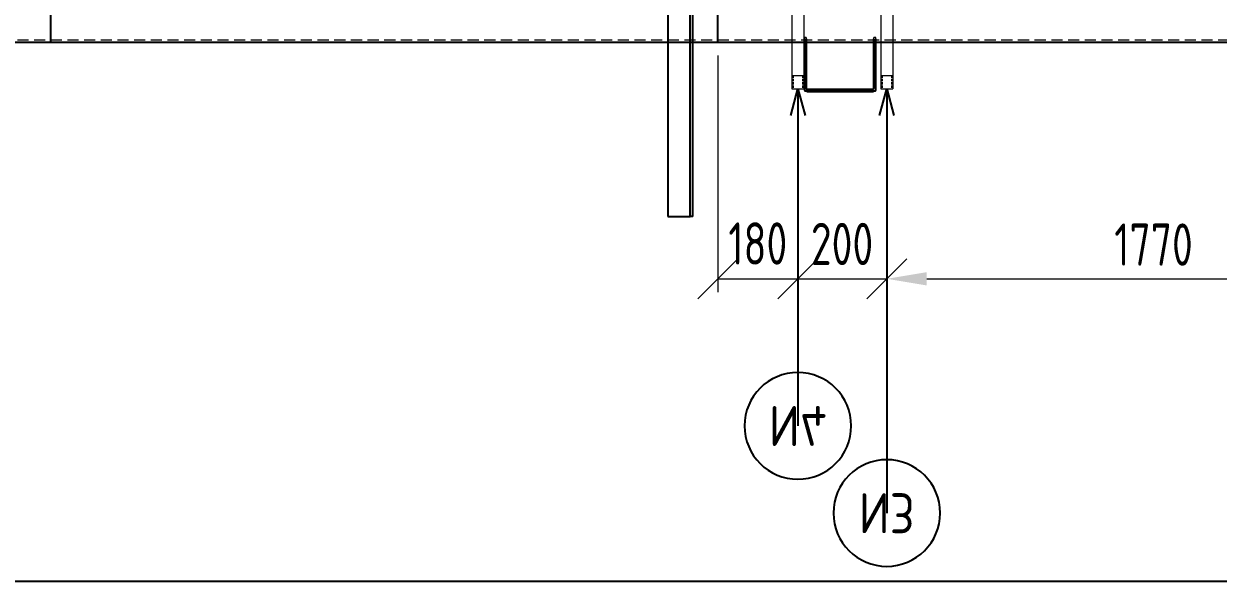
# Model space of a CAD drawing. Header units: millimetres. Extents: x -46397 to 283259, y -8690 to 23983.
# Drawn here: x 120721 to 123407, y -1903 to -650 of the extents above; entities that cross this region are included whole.
import ezdxf
from ezdxf import colors
from ezdxf.entities.mleader import LeaderData, LeaderLine
from ezdxf.enums import TextEntityAlignment as Align
from ezdxf.math import Vec2, Vec3

# ---------------------------------------------------------------- set-up
doc = ezdxf.new("R2010")
doc.units = ezdxf.units.MM
doc.linetypes.add('HIDDEN', pattern=[0.375, 0.25, -0.125])
doc.linetypes.add('HIDDENX2', pattern=[0.75, 0.5, -0.25])
doc.layers.get('Defpoints').update_dxf_attribs({"lineweight": 0})
for name, color, linetype, lineweight in [('0-Dim', 7, 'Continuous', 0), ('CHUAN NET KHUAT', 4, 'HIDDEN', 0), ('Dtext', 255, 'Continuous', 20), ('DUONGCHINH', 7, 'Continuous', 25), ('Long_AM_Visible', 30, 'Continuous', 25), ('PHANTOM 2', 8, 'Continuous', 0)]:
    doc.layers.add(name, color=color, linetype=linetype, lineweight=lineweight)
doc.layers.add('flashshoot', color=7, linetype='Continuous')
doc.styles.add('Chu va so', font='arial.ttf')
doc.styles.add('GHI CHÚ 1', font='isocp_IV25.ttf', dxfattribs={"width": 0.8})
doc.styles.add('Long_Text', font='isocp.shx', dxfattribs={"width": 0.7})
doc.styles.get("Standard").update_dxf_attribs({"font": 'isocp.shx', "width": 0.8})
doc.styles.add('TCVN', font='arial.ttf')
doc.dimstyles.new('1-30SCALE', dxfattribs={"dimtxt": 75, "dimasz": 75, "dimexe": 37.5, "dimexo": 30, "dimgap": 30, "dimtad": 1, "dimtoh": 1, "dimdec": 0, "dimdsep": 46, "dimtxsty": 'GHI CHÚ 1', "dimcen": 0.09, "dimclrd": 256, "dimclre": 256, "dimclrt": 2, "dimadec": 0, "dimazin": 0, "dimtfac": 1, "dimtdec": 0, "dimtofl": 0, "dimtmove": 0, "dimatfit": 3, "dimfxl": 1, "dimlwd": 0, "dimlwe": 0, "dimarcsym": 0})

# ---------------------------------------------------------------- blocks, each defined once
blk = doc.blocks.new('A$Cda035db7')
at = {"color": 2, "linetype": 'Continuous', "lineweight": 0, "ltscale": 10}
blk.add_line((990, -1500), (0, -1500), dxfattribs=at)
at = {"layer": 'CHUAN NET KHUAT', "color": 3, "ltscale": 100}
for p, q in [((985, 0), (985, 1500)), ((985, -1500), (985, 0)), ((985, -3000), (985, -1500))]:
    blk.add_line(p, q, dxfattribs=at)
at = {"layer": 'DUONGCHINH', "color": 2, "ltscale": 10}
for p, q in [((990, 0), (990, 1500)), ((990, 0), (0, 0)), ((990, 0), (0, 0)), ((990, -1500), (990, 0)), ((990, -1500), (0, -1500)), ((990, -3000), (990, -1500))]:
    blk.add_line(p, q, dxfattribs=at)
blk = doc.blocks.new('A$Cc76405f5')
at = {"color": 2, "linetype": 'Continuous', "lineweight": 0, "ltscale": 10}
for p, q in [((848.1, 393.4), (1095.3, 393.4)), ((1065.3, 366.6), (1065.3, 393.4)), ((1095.3, 366.6), (1095.3, 393.4)), ((848.1, 366.6), (1065.3, 366.6)), ((1065.3, 366.6), (1095.3, 366.6)), ((848.1, 193.4), (1095.3, 193.4)), ((1065.3, 166.6), (1065.3, 193.4)), ((1095.3, 166.6), (1095.3, 193.4)), ((848.1, 166.6), (1065.3, 166.6)), ((1065.3, 166.6), (1095.3, 166.6))]:
    blk.add_line(p, q, dxfattribs=at)
at = {"color": 1, "linetype": 'HIDDENX2', "lineweight": 0, "ltscale": 10}
for p, q in [((1065.3, 390.3), (1095.3, 390.3)), ((1065.3, 369.7), (1095.3, 369.7)), ((1065.3, 190.3), (1095.3, 190.3)), ((1065.3, 169.7), (1095.3, 169.7))]:
    blk.add_line(p, q, dxfattribs=at)
blk = doc.blocks.new('A$Cf01baf33')
at = {"layer": 'DUONGCHINH'}
for p, q in [((1382.3, -56), (679.8, -56)), ((1382.3, -62), (682.3, -62)), ((1382.3, -56), (1382.3, -58)), ((1382.3, -58), (1382.3, -62)), ((1382.3, -112), (1382.3, -62)), ((682.3, -112), (1382.3, -112))]:
    blk.add_line(p, q, dxfattribs=at)
blk = doc.blocks.new('_Oblique')
at = {"color": 0, "linetype": 'ByBlock', "lineweight": -2}
blk.add_line((-0.5, -0.5), (0.5, 0.5), dxfattribs=at)
blk = doc.blocks.new('*D520')
at = {"layer": 'Defpoints', "color": 0, "transparency": 16777216}
for p in [(122281.6, -690.4, -1.5), (122461.6, -795.7, -1.5), (122461.6, -1222.8)]:
    blk.add_point(p, dxfattribs=at)
at = {"layer": 'PHANTOM 2', "linetype": 'Continuous', "lineweight": 0, "transparency": 16777216}
for p, q in [((122281.6, -720.4), (122281.6, -1252.8)), ((122461.6, -825.7), (122461.6, -1252.8)), ((122281.6, -1222.8), (122461.6, -1222.8))]:
    blk.add_line(p, q, dxfattribs=at)
at = {"layer": 'PHANTOM 2', "lineweight": 0, "transparency": 16777216, "xscale": 90, "yscale": 90, "zscale": 90, "rotation": 180}
blk.add_blockref('_Oblique', (122281.6, -1222.8), dxfattribs=at)
at = {"layer": 'PHANTOM 2', "lineweight": 0, "transparency": 16777216, "xscale": 90, "yscale": 90, "zscale": 90}
blk.add_blockref('_Oblique', (122461.6, -1222.8), dxfattribs=at)
at = {"layer": 'PHANTOM 2', "color": 2, "transparency": 16777216, "insert": (122371.6, -1143.4), "char_height": 95, "attachment_point": 5, "style": 'GHI CHÚ 1'}
blk.add_mtext('180', dxfattribs=at)
blk = doc.blocks.new('*D519')
at = {"layer": 'Defpoints', "color": 0, "transparency": 16777216}
for p in [(122461.6, -795.7, -1.5), (122661.6, -795.7, -1.5), (122661.6, -1222.8)]:
    blk.add_point(p, dxfattribs=at)
at = {"layer": 'PHANTOM 2', "linetype": 'Continuous', "lineweight": 0, "transparency": 16777216}
for p, q in [((122461.6, -825.7), (122461.6, -1252.8)), ((122661.6, -825.7), (122661.6, -1252.8)), ((122461.6, -1222.8), (122661.6, -1222.8))]:
    blk.add_line(p, q, dxfattribs=at)
at = {"layer": 'PHANTOM 2', "lineweight": 0, "transparency": 16777216, "xscale": 90, "yscale": 90, "zscale": 90, "rotation": 180}
blk.add_blockref('_Oblique', (122461.6, -1222.8), dxfattribs=at)
at = {"layer": 'PHANTOM 2', "lineweight": 0, "transparency": 16777216, "xscale": 90, "yscale": 90, "zscale": 90}
blk.add_blockref('_Oblique', (122661.6, -1222.8), dxfattribs=at)
at = {"layer": 'PHANTOM 2', "color": 2, "transparency": 16777216, "insert": (122561, -1144.4), "char_height": 95, "attachment_point": 5, "style": 'GHI CHÚ 1'}
blk.add_mtext('200', dxfattribs=at)
blk = doc.blocks.new('*D518')
at = {"layer": 'Defpoints', "color": 0, "transparency": 16777216}
for p in [(122661.6, -795.7, -1.5), (124431.4, -805.3, -1.5), (124431.4, -1222.8)]:
    blk.add_point(p, dxfattribs=at)
at = {"layer": 'PHANTOM 2', "linetype": 'Continuous', "lineweight": 0, "transparency": 16777216}
for p, q in [((122661.6, -825.7), (122661.6, -1252.8)), ((124431.4, -835.3), (124431.4, -1252.8)), ((122751.6, -1222.8), (124341.4, -1222.8))]:
    blk.add_line(p, q, dxfattribs=at)
at = {"layer": 'PHANTOM 2', "transparency": 16777216}
for points in [[(122751.6, -1207.8), (122751.6, -1237.8), (122661.6, -1222.8)], [(124341.4, -1207.8), (124341.4, -1237.8), (124431.4, -1222.8)]]:
    blk.add_solid(points, dxfattribs=at)
at = {"layer": 'PHANTOM 2', "color": 2, "transparency": 16777216, "insert": (123261.4, -1145.8), "char_height": 95, "attachment_point": 5, "style": 'GHI CHÚ 1'}
blk.add_mtext('1770', dxfattribs=at)
blk = doc.blocks.new('_TagCircle')
at = {"color": 0, "linetype": 'ByBlock', "lineweight": -2, "transparency": 16777216}
blk.add_circle((0, 0), 4, dxfattribs=at)
at = {"layer": 'Long_AM_Visible', "color": 0, "transparency": 16777216, "style": 'Long_Text'}
blk.add_attdef('TAGNUMBER', text='', height=3, dxfattribs=at).set_placement((0, -1.5), align=Align.CENTER)
blk = doc.blocks.new('_Open30')
at = {"color": 0, "linetype": 'ByBlock', "lineweight": -2}
for p, q in [((-1, 0.268), (0, 0)), ((0, 0), (-1, -0.268)), ((0, 0), (-1, 0))]:
    blk.add_line(p, q, dxfattribs=at)
blk = doc.blocks.new('*U1823')
at = {"lineweight": 25}
for points in [[(0, 0), (17743.2, 0), (17743.2, 11622.7), (0, 11622.7)], [(0, 0), (13415.6, 0), (13415.6, 11622.7), (0, 11622.7)]]:
    blk.add_lwpolyline(points, close=True, dxfattribs=at)
at = {"layer": 'Dtext', "ltscale": 0.1}
for tag, p, height, style in [('REV_3', (13529.9, 4365.5), 77.3, 'TCVN'), ('FOR_APPROVAL3', (14302.7, 4360.1, -0.7), 92.7, 'TCVN'), ('REV_2', (13529.9, 4077), 77.3, 'TCVN'), ('FOR_APPROVAL2', (14302.7, 4071.6, -0.7), 92.7, 'TCVN'), ('FOR_APPROVAL1', (14302.7, 3783.1, -0.7), 92.7, 'TCVN'), ('REV_1', (13529.9, 3788.5), 77.3, 'TCVN'), ('REV_0', (13529.9, 3500), 77.3, 'TCVN'), ('NGUOI_VE', (15126.1, 3495.9, -0.6), 92.7, 'TCVN'), ('NGUOI_KIEM_2', (15945.6, 3495.9, -0.8), 92.7, 'TCVN'), ('NGUOI_DUYET', (16935.5, 3495.9, -0.8), 92.7, 'TCVN'), ('1.1_A4', (16985.1, 176, -0.7), 92.7, 'Chu va so'), ('A4_A4', (17293.7, 176, -0.7), 92.7, 'Chu va so'), ('REV.', (17547.8, 176, -0.7), 92.7, 'Chu va so')]:
    blk.add_attdef(tag, p, '', height=height, dxfattribs=dict(at, style=style))
for tag, p, height, style, width in [('NGAY_REV03', (13725.7, 4360.1, -0.7), 80.4, 'TCVN', 0.95), ('NGAY_REV02', (13725.7, 4071.6, -0.7), 80.4, 'TCVN', 0.95), ('NGAY_REV01', (13725.7, 3783.1, -0.7), 80.4, 'TCVN', 0.95), ('NGAY_REV0', (13725.7, 3494.6, -0.8), 80.4, 'TCVN', 0.95), ('DWD.NO', (13718.6, 75.2, -0.7), 123.6, 'Chu va so', 0.85)]:
    blk.add_attdef(tag, p, '', height=height, dxfattribs=dict(at, style=style, width=width))
at = {"layer": 'Dtext', "lineweight": 25, "ltscale": 0.1, "style": 'Chu va so'}
for tag, p, height in [('PROJECT_CODE', (14612.2, 1452.8), 185.5), ('TITLE1', (13809, 1108, -0.7), 123.6), ('TITLE2', (13809, 817.2, -0.7), 123.6), ('TITLE3', (13809, 528.7, -0.7), 123.6)]:
    blk.add_attdef(tag, p, '', height=height, dxfattribs=at)

msp = doc.modelspace()

# ---------------------------------------------------------------- linework, layer by layer
at = {"color": 3, "linetype": 'HIDDENX2', "lineweight": 0, "ltscale": 10}
for p, q in [((122476.61, -680.35, -1.5), (122476.61, -683.05, -1.5)), ((122480.61, -680.35, -1.5), (122476.61, -680.35, -1.5)), ((122480.61, -680.35, -1.5), (122480.61, -683.05, -1.5)), ((122636.61, -680.35, -1.5), (122632.61, -680.35, -1.5)), ((122632.61, -683.05, -1.5), (122632.61, -680.35, -1.5)), ((122636.61, -683.05, -1.5), (122636.61, -680.35, -1.5))]:
    msp.add_line(p, q, dxfattribs=at)
at = {"layer": 'DUONGCHINH', "color": 2, "ltscale": 10}
for p, q in [((122476.61, -683.05, -1.5), (122476.61, -798.35, -1.5)), ((122476.61, -690.35, -1.5), (122480.61, -690.35, -1.5)), ((122480.61, -683.05, -1.5), (122480.61, -794.35, -1.5)), ((122632.61, -794.35, -1.5), (122632.61, -683.05, -1.5)), ((122632.61, -690.35, -1.5), (122636.61, -690.35, -1.5)), ((122636.61, -798.35, -1.5), (122636.61, -683.05, -1.5)), ((122478.61, -800.35, -1.5), (122634.61, -800.35, -1.5)), ((122481.61, -802.35, -1.5), (122481.61, -800.35, -1.5)), ((122631.61, -802.35, -1.5), (122481.61, -802.35, -1.5)), ((122482.61, -796.35, -1.5), (122630.61, -796.35, -1.5)), ((122631.61, -802.35, -1.5), (122631.61, -800.35, -1.5))]:
    msp.add_line(p, q, dxfattribs=at)
for centre, start, end in [((122478.61, -798.35, -1.5), 180, 270), ((122482.61, -794.35, -1.5), 180, 270), ((122630.61, -794.35, -1.5), 270, 0), ((122634.61, -798.35, -1.5), 270, 0)]:
    msp.add_arc(centre, 2, start, end, dxfattribs=at)

# ---------------------------------------------------------------- block references
at = {"layer": 'flashshoot', "rotation": 270}
for name in ['A$Cda035db7', 'A$Cf01baf33', 'A$Cc76405f5']:
    msp.add_blockref(name, (122281.61, 299.65, -1.5), dxfattribs=at)

# ---------------------------------------------------------------- dimensions: what is measured, and where the dimension line sits
at = {"layer": 'PHANTOM 2'}
for base, p1, p2, override, picture, middle in [((122461.61, -1222.76), (122281.61, -690.35, -1.5), (122461.61, -795.66, -1.5), {"dimtxt": 95, "dimasz": 90, "dimexe": 30, "dimblk1": 'Oblique', "dimblk2": 'Oblique', "dimsah": 1, "dimtmove": 1}, '*D520', (122371.61, -1222.76)), ((122661.61, -1222.76), (122461.61, -795.66, -1.5), (122661.61, -795.66, -1.5), {"dimtxt": 95, "dimasz": 90, "dimexe": 30, "dimblk1": 'Oblique', "dimblk2": 'Oblique', "dimsah": 1, "dimtmove": 1}, '*D519', (122560.97, -1223.71)), ((124431.43, -1222.76), (122661.61, -795.66, -1.5), (124431.43, -805.32, -1.5), {"dimtxt": 95, "dimasz": 90, "dimexe": 30, "dimtmove": 1}, '*D518', (123261.37, -1223.28))]:
    dim = msp.add_linear_dim(base=base, p1=p1, p2=p2, dimstyle='1-30SCALE', override=override, dxfattribs=at)
    dim.commit()
    dim.dimension.update_dxf_attribs({"geometry": picture, "text_midpoint": middle, "dimtype": 160})

# ---------------------------------------------------------------- leaders
at = {"layer": '0-Dim', "color": 6}
ml = msp.add_multileader_block('Standard', dxfattribs=at)
ml.set_content('_TagCircle', color=6, scale=-30)
ml.set_attribute('TAGNUMBER', 'N4', width=0)
ml.set_leader_properties(color=5)
ml.set_arrow_properties(name='OPEN30')
ml.build(insert=Vec2(0, 0))
ml.multileader.update_dxf_attribs({"has_dogleg": 0, "text_left_attachment_type": 6, "text_right_attachment_type": 6, "dogleg_length": 0.36, "arrow_head_size": 60, "block_connection_type": 1})
ctx = ml.context
ctx.base_point, ctx.char_height, ctx.arrow_head_size, ctx.landing_gap_size, ctx.plane_origin = Vec3(122461.61, -1553.44, -1.5), 56, 60, 1.4, Vec3(122811.23, -1913.3, -1.5)
ctx.left_attachment, ctx.right_attachment, ctx.attachment_type = 6, 6, 1
notes = []
notes.append((ctx, [(0, (1, 1, 0), (122461.97, -1553.44, -1.5), (-1, 0), 0.36, [(0, [(122461.61, -795.66, -1.5)], 0, [])])]))
ctx.block.insert, ctx.block.rotation, ctx.block.scale = Vec3(122461.61, -1553.44, -1.5), 3.1415927, Vec3(-30, 30, 30)
ml = msp.add_multileader_block('Standard', dxfattribs=at)
ml.set_content('_TagCircle', color=6, scale=-30)
ml.set_attribute('TAGNUMBER', 'N3', width=0)
ml.set_leader_properties(color=5)
ml.set_arrow_properties(name='OPEN30')
ml.build(insert=Vec2(0, 0))
ml.multileader.update_dxf_attribs({"has_dogleg": 0, "text_left_attachment_type": 6, "text_right_attachment_type": 6, "dogleg_length": 0.36, "arrow_head_size": 60, "block_connection_type": 1})
ctx = ml.context
ctx.base_point, ctx.char_height, ctx.arrow_head_size, ctx.landing_gap_size, ctx.plane_origin = Vec3(122661.61, -1749.51, -1.5), 56, 60, 1.4, Vec3(123011.23, -1913.3, -1.5)
ctx.left_attachment, ctx.right_attachment, ctx.attachment_type = 6, 6, 1
notes.append((ctx, [(0, (1, 1, 0), (122661.97, -1749.51, -1.5), (-1, 0), 0.36, [(0, [(122661.61, -795.66, -1.5)], 0, [])])]))
ctx.block.insert, ctx.block.rotation, ctx.block.scale = Vec3(122661.61, -1749.51, -1.5), 3.1415927, Vec3(-30, 30, 30)
for ctx, leaders in notes:
    for number, flags, end, landing, length, lines in leaders:
        leader = LeaderData()
        leader.index, (leader.has_last_leader_line, leader.has_dogleg_vector, leader.attachment_direction) = number, flags
        leader.last_leader_point, leader.dogleg_vector, leader.dogleg_length = Vec3(end), Vec3(landing), length
        for number, points, colour, breaks in lines:
            line = LeaderLine()
            line.index, line.vertices, line.color, line.breaks = number, Vec3.list(points), colors.encode_raw_color(colour), breaks
            leader.lines.append(line)
        ctx.leaders.append(leader)

# ---------------------------------------------------------------- next in the draw order: block references
at = {"xscale": 0.9084576280678549, "yscale": 0.9084576280678549, "zscale": 0.9084576280678549}
msp.add_blockref('*U1823', (118436.21, -1902.62), dxfattribs=at)

doc.saveas('drawing.dxf')
